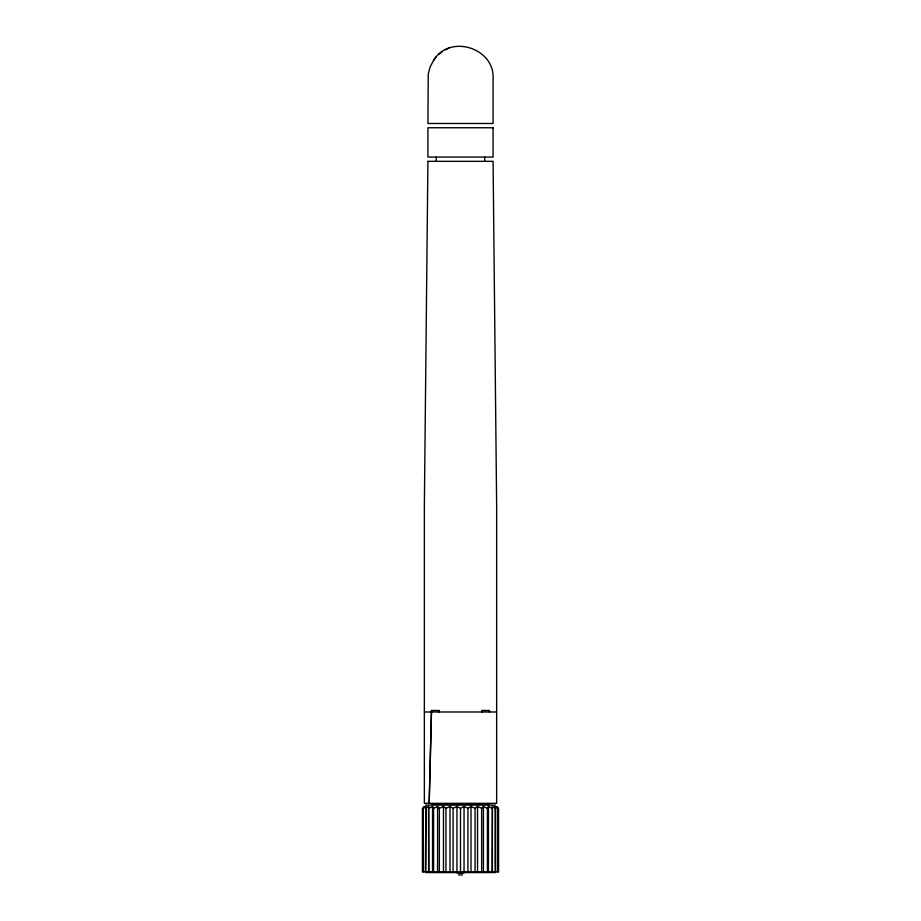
<?xml version="1.0" encoding="UTF-8"?>
<svg xmlns="http://www.w3.org/2000/svg" width="921" height="921" viewBox="0 0 921 921"><rect width="100%" height="100%" fill="white"/><g stroke="black" fill="none" stroke-linecap="round" stroke-linejoin="round"><path stroke-width="1.38" d="M431.5 710.471L429.186 803.331L431.5 710.471L438.914 710.471L438.914 711.991L439.064 710.471M492.148 871.888L492.39 806.451L495.659 808.35L495.659 871.888M425.341 871.888L425.905 806.451L423.176 808.35L423.176 871.888M487.416 871.888L487.416 808.35L488.452 806.451L492.148 808.35M433.722 60.13L430.049 67.095L428.242 74.106L427.92 123.483L493.08 123.483L493.08 78.63C494.727 47.88 449.805 33.87 433.722 60.13L436.163 57.033M423.176 808.35L424.523 806.451L422.44 808.35L422.44 871.888L498.56 871.888L498.56 808.35L496.477 806.451L497.824 808.35L497.824 871.888M481.648 871.888L481.648 808.35L483.433 806.451L487.416 808.35M475.063 871.888L475.063 808.35L477.539 806.451L481.648 808.35M438.937 54.247L442.034 51.818M467.926 871.888L467.926 808.35L470.999 806.451L475.063 808.35M425.341 808.35L428.61 806.451L428.852 871.888M445.937 871.888L445.937 808.35L450.001 806.451L453.074 808.35L456.954 806.451L460.5 808.35L464.046 806.451L467.926 808.35M428.852 808.35L432.548 806.451L433.584 808.35L433.584 871.888M433.584 808.35L437.567 806.451L439.352 808.35L439.352 871.888M439.352 808.35L443.462 806.451L445.937 808.35M445.384 49.78L448.964 48.168M424.351 711.991L496.649 711.991M431.5 804.298L489.5 804.298M425.675 805.115L495.325 805.115M425.675 872.567L495.325 872.567M457.023 872.993L463.977 872.993M458.52 874.95L462.48 874.95M495.095 871.888L495.095 806.451L497.824 808.35M495.095 806.451L495.659 808.35M481.936 710.471L482.086 711.991L482.086 710.471L489.5 710.471L489.5 711.991M492.39 806.451L492.39 871.888M488.452 806.451L488.452 871.888M484.722 157.077L484.722 161.336M483.433 806.451L483.433 871.888M477.539 806.451L477.539 871.888M470.999 806.451L470.999 871.888M464.046 806.451L464.046 871.888M460.5 808.35L460.5 871.888M456.954 806.451L456.954 871.888M453.074 808.35L453.074 871.888M450.001 806.451L450.001 871.888M443.462 806.451L443.462 871.888M437.567 806.451L437.567 871.888M436.278 157.077L436.278 161.336M432.548 806.451L432.548 871.888M428.61 806.451L428.61 871.888M425.905 806.451L425.905 871.888M427.92 161.336L424.351 506.861L424.351 803.331L496.649 803.331L496.649 506.861L493.08 161.336L427.92 161.336M493.08 127.754L427.92 127.754L427.92 157.077L493.08 157.077L493.08 127.754"/></g></svg>
